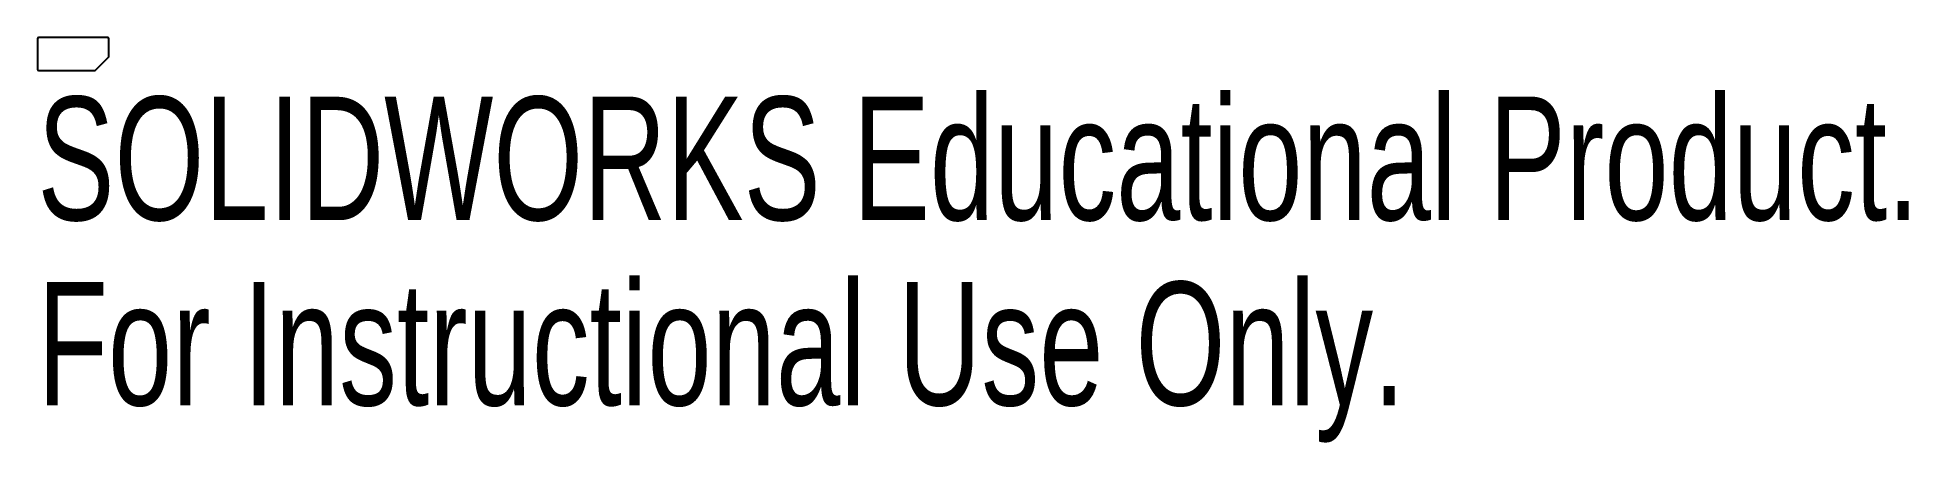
# Model space of a CAD drawing. Header units: millimetres. Extents: x -1.8 to 71.5, y -13.6 to 2.3.
import ezdxf

# ---------------------------------------------------------------- set-up
doc = ezdxf.new("R2010")
doc.units = ezdxf.units.MM
doc.styles.add('SLDTEXTSTYLE0', font='TXT', dxfattribs={"width": 0.7})

msp = doc.modelspace()

# ---------------------------------------------------------------- linework, layer by layer
at = {"color": 7, "linetype": 'Continuous'}
for p, q in [((-1.75, 2.2), (-1.75, 1)), ((1, 2.25), (-1.7, 2.25)), ((1.05, 1.511), (1.05, 2.2)), ((0.524, 0.965), (1.035, 1.476)), ((-1.7, 0.95), (0.489, 0.95))]:
    msp.add_line(p, q, dxfattribs=at)
for centre, start, end in [((-1.7, 2.2), 90, 180), ((1, 2.2), 0, 90), ((1, 1.511), 315, 0), ((-1.7, 1), 180, 270), ((0.489, 1), 270, 315)]:
    msp.add_arc(centre, 0.05, start, end, dxfattribs=at)

# ---------------------------------------------------------------- texts
at = {"color": 7, "linetype": 'Continuous', "char_height": 4.83362, "attachment_point": 1, "style": 'SLDTEXTSTYLE0'}
for s, insert in [('SOLIDWORKS Educational Product.', (-1.75, -0.07)), ('For Instructional Use Only.', (-1.75, -7.32))]:
    msp.add_mtext(s, dxfattribs=dict(at, insert=insert))

doc.saveas('drawing.dxf')
